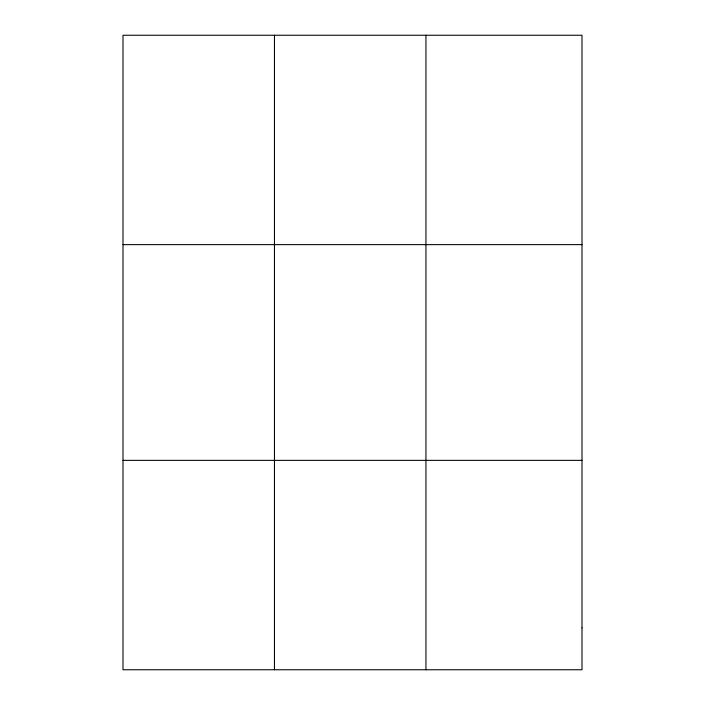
<?xml version="1.0" encoding="UTF-8"?>
<svg xmlns="http://www.w3.org/2000/svg" width="705" height="705" viewBox="0 0 705 705"><rect width="100%" height="100%" fill="white"/><g stroke="black" fill="none" stroke-linecap="round" stroke-linejoin="round"><path stroke-width="1.06" d="M274.465 35.25L274.465 669.75M425.943 35.25L425.943 669.75M122.996 244.635L582.004 244.635M122.996 460.365L582.004 460.365M582.004 627.873L582.004 669.75L122.996 669.75L122.996 35.25L582.004 35.25L582.004 627.873"/></g></svg>
